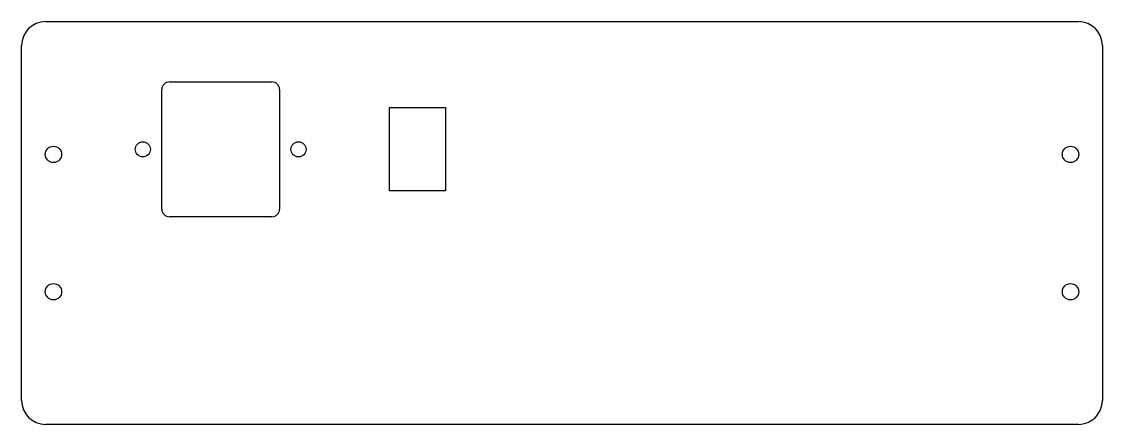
# Model space of a CAD drawing. Header units: millimetres. Extents: x -125 to 125, y -47 to 47.
import ezdxf

# ---------------------------------------------------------------- set-up
doc = ezdxf.new("R2010")
doc.units = ezdxf.units.MM

msp = doc.modelspace()

# ---------------------------------------------------------------- linework, layer by layer
at = {"color": 7, "linetype": 'Continuous', "lineweight": 25}
for p, q in [((-119.37, 46.57), (119.37, 46.57)), ((-124.9, -41.03), (-124.9, 41.03)), ((124.9, 41.03), (124.9, -41.03)), ((-90.75, 32.63), (-67.05, 32.63)), ((-92.5, 3.18), (-92.5, 30.88)), ((-65.3, 30.88), (-65.3, 3.18)), ((-39.9, 7.43), (-39.9, 26.73)), ((-39.9, 26.73), (-26.9, 26.73)), ((-26.9, 26.73), (-26.9, 7.43)), ((-26.9, 7.43), (-39.9, 7.43)), ((-67.05, 1.43), (-90.75, 1.43)), ((119.37, -46.57), (-119.37, -46.57))]:
    msp.add_line(p, q, dxfattribs=at)
for centre, radius in [((-117.54, 15.86), 1.89), ((-96.9, 17.03), 1.75), ((-60.9, 17.03), 1.75), ((117.54, 15.86), 1.89), ((-117.54, -15.89), 1.89), ((117.54, -15.89), 1.89)]:
    msp.add_circle(centre, radius, dxfattribs=at)
for centre, radius, start, end in [((-119.37, 41.03), 5.54, 90, 180), ((119.37, 41.03), 5.54, 0, 90), ((-90.75, 30.88), 1.75, 90, 180), ((-67.05, 30.88), 1.75, 0, 90), ((-90.75, 3.18), 1.75, 180, 270), ((-67.05, 3.18), 1.75, 270, 0), ((-119.37, -41.03), 5.54, 180, 270), ((119.37, -41.03), 5.54, 270, 0)]:
    msp.add_arc(centre, radius, start, end, dxfattribs=at)

doc.saveas('drawing.dxf')
